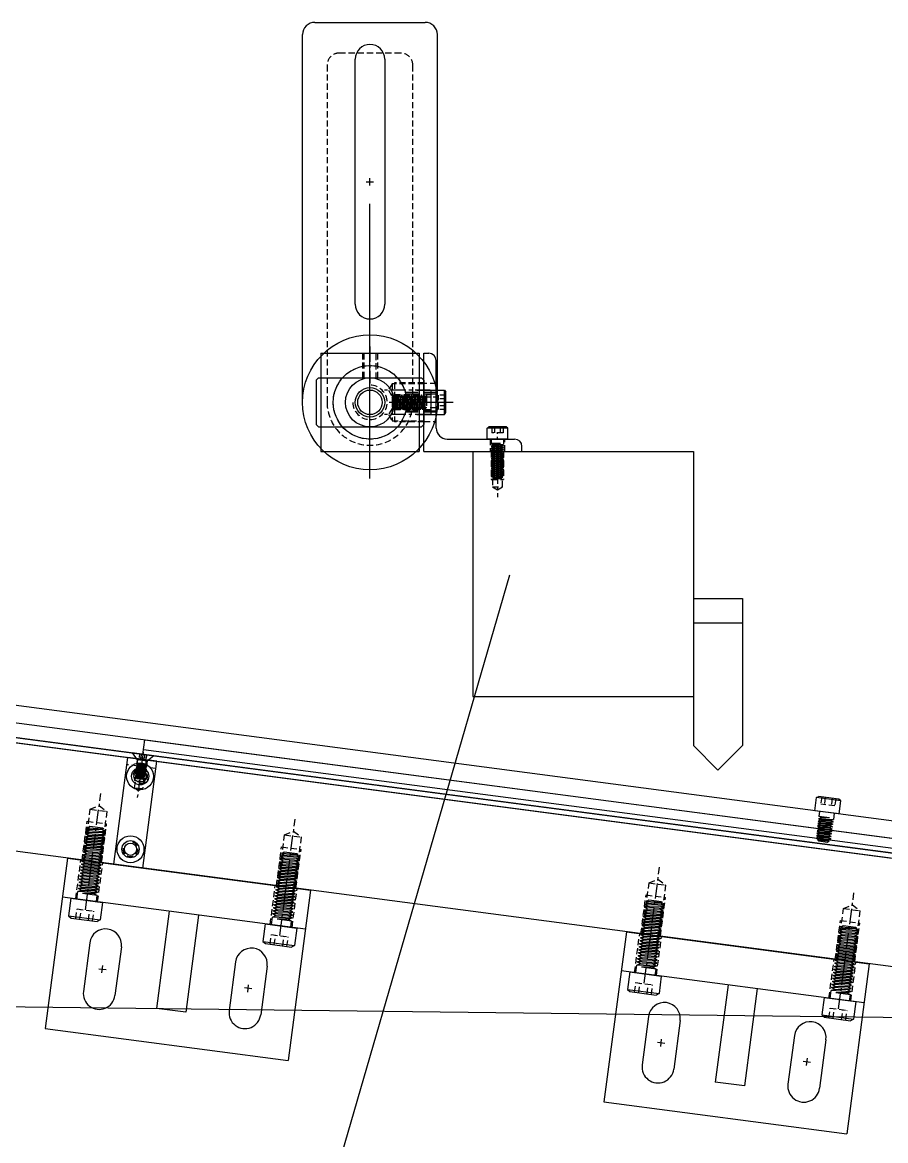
# Model space of a CAD drawing. Extents: x -1323 to 2728, y -2082 to -314.
# Drawn here: x -455.3 to -103, y -1840.2 to -1384.1 of the extents above; entities that cross this region are included whole.
import ezdxf

# ---------------------------------------------------------------- set-up
doc = ezdxf.new("R2010")
doc.units = 0
doc.header["$LTSCALE"] = 5
doc.header["$MEASUREMENT"] = 0
doc.linetypes.add('CENTER', pattern=[2, 1.25, -0.25, 0.25, -0.25])
doc.linetypes.add('DASHED', pattern=[0.75, 0.5, -0.25])
for name, color, linetype in [('BLOCK', 5, 'CONTINUOUS'), ('CENTER', 1, 'CENTER'), ('DASHED', 2, 'DASHED'), ('DIM', 1, 'CONTINUOUS'), ('MAIN', 3, 'CONTINUOUS'), ('TEMP', 150, 'CONTINUOUS')]:
    doc.layers.add(name, color=color, linetype=linetype)

# ---------------------------------------------------------------- blocks, each defined once
blk = doc.blocks.new('0523-0')
at = {"layer": 'CENTER', "color": 0, "linetype": 'CENTER'}
for p, q in [((5, 400), (-27.962988, 400)), ((5, 320), (-27.962988, 320)), ((5, 170), (-27.962988, 170)), ((5, 90), (-27.962988, 90))]:
    blk.add_line(p, q, dxfattribs=at)
at = {"layer": 'DASHED', "color": 0, "linetype": 'DASHED'}
for p, q in [((-22.962988, 399.999988), (-21, 403.4)), ((-21, 403.4), (0, 403.4)), ((-21, 396.599988), (-21, 403.399976)), ((0, 404), (-16, 404)), ((-16, 396), (-16, 404)), ((-21, 396.599988), (-22.962988, 399.999988)), ((0, 396.599988), (-21, 396.599988)), ((0, 396), (-16, 396)), ((0, 324), (-16, 324)), ((-16, 316), (-16, 324)), ((-22.962988, 319.999988), (-21, 323.4)), ((-21, 316.599988), (-22.962988, 319.999988)), ((-21, 323.4), (0, 323.4)), ((-21, 316.599988), (-21, 323.399976)), ((0, 316.599988), (-21, 316.599988)), ((0, 316), (-16, 316)), ((-22.962988, 169.999988), (-21, 173.4)), ((-21, 173.4), (0, 173.4)), ((-21, 166.599988), (-21, 173.399976)), ((0, 174), (-16, 174)), ((-16, 166), (-16, 174)), ((-21, 166.599988), (-22.962988, 169.999988)), ((0, 166.599988), (-21, 166.599988)), ((0, 166), (-16, 166)), ((-22.962988, 89.999988), (-21, 93.4)), ((-21, 93.4), (0, 93.4)), ((-21, 86.599988), (-21, 93.399976)), ((0, 94), (-16, 94)), ((-16, 86), (-16, 94)), ((-21, 86.599988), (-22.962988, 89.999988)), ((0, 86.599988), (-21, 86.599988)), ((0, 86), (-16, 86))]:
    blk.add_line(p, q, dxfattribs=at)
for centre in [(-30, 540), (-14, 540)]:
    blk.add_arc(centre, 2.5, 270, 180, dxfattribs=at)
at = {"layer": 'MAIN', "color": 0}
for p, q in [((-44, 600), (-34, 610)), ((-34, 610), (-10, 610)), ((-10, 610), (0, 600)), ((-44, 0), (-44, 600)), ((0, 600), (0, 0)), ((-26, 585), (-26, 565)), ((-18, 565), (-18, 585)), ((0, 0), (-44, 0))]:
    blk.add_line(p, q, dxfattribs=at)
at = {"layer": 'MAIN', "color": 0, "linetype": 'Continuous'}
for centre in [(-30, 540), (-14, 540)]:
    blk.add_circle(centre, 2.1, dxfattribs=at)
at = {"layer": 'MAIN', "color": 0}
for centre, radius in [((-37, 505), 5.5), ((-37, 505), 3.5), ((-7, 505), 5.5), ((-7, 505), 3.5), ((-37, 105), 5.5), ((-7, 105), 5.5), ((-37, 105), 3.5), ((-7, 105), 3.5)]:
    blk.add_circle(centre, radius, dxfattribs=at)
for centre, start, end in [((-22, 585), 0, 180), ((-22, 565), 180, 0)]:
    blk.add_arc(centre, 4, start, end, dxfattribs=at)
blk = doc.blocks.new('0236-2')
at = {"layer": 'BLOCK', "color": 0, "linetype": 'DASHED'}
for p, q in [((-2, 0), (-2, -9)), ((-1.625, -12), (-1.625, 0)), ((1.625, 0), (1.625, -12)), ((2, 0), (2, -9)), ((2, -9), (-2, -9)), ((1.625, -12), (-1.625, -12)), ((0, -12.938184), (-1.625, -12)), ((1.625, -12), (0, -12.938184))]:
    blk.add_line(p, q, dxfattribs=at)
at = {"layer": 'BLOCK', "color": 0, "linetype": 'CENTER'}
blk.add_line((0, 3), (0, -15.938184), dxfattribs=at)
at = {"layer": 'BLOCK', "color": 0, "linetype": 'Continuous'}
for centre in [(0, -7), (0, -37)]:
    blk.add_circle(centre, 2.5, dxfattribs=at)
at = {"layer": 'BLOCK', "color": 0, "linetype": 'DASHED'}
for centre, start, end in [((0, -7), 270, 180), ((0, -37), 180, 90)]:
    blk.add_arc(centre, 3, start, end, dxfattribs=at)
at = {"layer": 'MAIN', "color": 0}
for p, q in [((6, 0), (-6, 0)), ((-6, -44), (-6, 0)), ((6, -44), (6, 0)), ((6, -44), (-6, -44))]:
    blk.add_line(p, q, dxfattribs=at)
at = {"layer": 'MAIN', "color": 0, "linetype": 'DASHED'}
blk.add_line((6, -3), (-6, -3), dxfattribs=at)
blk = doc.blocks.new('0226-0')
at = {"layer": 'CENTER', "color": 0}
for p, q in [((-40, -19.87), (-40, 3.49)), ((40, -19.87), (40, 3.49))]:
    blk.add_line(p, q, dxfattribs=at)
at = {"layer": 'DASHED', "color": 0}
for p, q in [((-44.5, -16), (-44.5, 0)), ((-35.5, -16), (-35.5, 0)), ((35.5, -16), (35.5, 0)), ((44.5, -16), (44.5, 0))]:
    blk.add_line(p, q, dxfattribs=at)
at = {"layer": 'DIM', "color": 0}
for p, q in [((-31.5, -43), (-28.5, -43)), ((-30, -44.5), (-30, -41.5)), ((31.5, -43), (28.5, -43)), ((30, -44.5), (30, -41.5))]:
    blk.add_line(p, q, dxfattribs=at)
at = {"layer": 'MAIN', "color": 0}
for p, q in [((-50, 0), (50, 0)), ((-50, 0), (-50, -70)), ((50, 0), (50, -70)), ((50, -16), (-50, -16)), ((-6, -16), (-6, -56)), ((6, -16), (6, -56)), ((-36.5, -33), (-36.5, -53)), ((-23.5, -33), (-23.5, -53)), ((23.5, -33), (23.5, -53)), ((36.5, -33), (36.5, -53)), ((6, -56), (-6, -56)), ((-50, -70), (50, -70))]:
    blk.add_line(p, q, dxfattribs=at)
for centre, start, end in [((-30, -33), 0, 180), ((30, -33), 0, 180), ((-30, -53), 180, 0), ((30, -53), 180, 0)]:
    blk.add_arc(centre, 6.5, start, end, dxfattribs=at)
blk = doc.blocks.new('M8X30A')
at = {"layer": 'MAIN', "color": 0, "linetype": 'Continuous'}
for p, q in [((-6.5, 7.2), (-5.37, 8)), ((6.5, 7.2), (-6.5, 7.2)), ((-6.5, 0), (-6.5, 7.2)), ((5.37, 8), (-5.37, 8)), ((6.5, 7.2), (5.37, 8)), ((6.5, 0), (6.5, 7.2)), ((6.5, 0), (-6.5, 0)), ((-4, 0), (-4, -2.5)), ((4, 0), (4, -3.12)), ((-4, -2.5), (2, -2.5)), ((-2.63, -3.12), (-4, -2.5)), ((-4, -3.75), (4, -3.12)), ((-4, -3.75), (-2.63, -3.12)), ((-4, -3.75), (-2.63, -4.38)), ((-4, -5), (4, -4.38)), ((-2.63, -4.38), (-4, -5)), ((-2.63, -3.12), (2, -2.5)), ((-2.63, -4.38), (2.62, -3.75)), ((2.62, -3.75), (4, -3.12)), ((2.62, -3.75), (4, -4.38)), ((4, -4.38), (2.62, -5)), ((-4, -5), (-2.63, -5.62)), ((-4, -6.25), (4, -5.62)), ((-2.63, -5.62), (-4, -6.25)), ((-4, -6.25), (-2.63, -6.88)), ((-4, -7.5), (4, -6.88)), ((-2.63, -6.88), (-4, -7.5)), ((-4, -7.5), (-2.63, -8.12)), ((-4, -8.75), (4, -8.12)), ((-2.63, -8.12), (-4, -8.75)), ((-4, -8.75), (-2.63, -9.38)), ((-2.63, -5.62), (2.62, -5)), ((-2.63, -6.88), (2.62, -6.25)), ((-2.63, -8.12), (2.62, -7.5)), ((-2.63, -9.38), (2.62, -8.75)), ((2.62, -5), (4, -5.62)), ((4, -5.62), (2.62, -6.25)), ((2.62, -6.25), (4, -6.88)), ((4, -6.88), (2.62, -7.5)), ((2.62, -7.5), (4, -8.12)), ((4, -8.12), (2.62, -8.75)), ((2.62, -8.75), (4, -9.38)), ((-2.63, -9.38), (-4, -10)), ((-4, -10), (4, -9.38)), ((-4, -10), (-2.63, -10.62)), ((-4, -11.25), (4, -10.62)), ((-2.63, -10.62), (-4, -11.25)), ((-4, -11.25), (-2.63, -11.88)), ((-4, -12.5), (4, -11.88)), ((-2.63, -11.88), (-4, -12.5)), ((-4, -12.5), (-2.63, -13.12)), ((-4, -13.75), (4, -13.12)), ((-2.63, -13.12), (-4, -13.75)), ((-2.63, -10.62), (2.62, -10)), ((-2.63, -11.88), (2.62, -11.25)), ((-2.63, -13.12), (2.62, -12.5)), ((4, -9.38), (2.62, -10)), ((2.62, -10), (4, -10.62)), ((4, -10.62), (2.62, -11.25)), ((2.62, -11.25), (4, -11.88)), ((4, -11.88), (2.62, -12.5)), ((2.62, -12.5), (4, -13.12)), ((4, -13.12), (2.62, -13.75)), ((-4, -13.75), (-2.63, -14.38)), ((-4, -15), (4, -14.38)), ((-2.63, -14.38), (-4, -15)), ((-4, -15), (-2.63, -15.62)), ((-4, -16.25), (4, -15.62)), ((-2.63, -15.62), (-4, -16.25)), ((-4, -16.25), (-2.63, -16.88)), ((-4, -17.5), (4, -16.88)), ((-2.63, -16.88), (-4, -17.5)), ((-4, -17.5), (-2.63, -18.12)), ((-4, -18.75), (4, -18.12)), ((-2.63, -18.12), (-4, -18.75)), ((-2.63, -14.38), (2.62, -13.75)), ((-2.63, -15.62), (2.62, -15)), ((-2.63, -16.88), (2.62, -16.25)), ((-2.63, -18.12), (2.62, -17.5)), ((2.62, -13.75), (4, -14.38)), ((4, -14.38), (2.62, -15)), ((2.62, -15), (4, -15.62)), ((4, -15.62), (2.62, -16.25)), ((2.62, -16.25), (4, -16.88)), ((4, -16.88), (2.62, -17.5)), ((2.62, -17.5), (4, -18.12)), ((4, -18.12), (2.62, -18.75)), ((-4, -18.75), (-2.63, -19.38)), ((-4, -20), (4, -19.38)), ((-2.63, -19.38), (-4, -20)), ((-4, -20), (-2.63, -20.62)), ((-4, -21.25), (4, -20.62)), ((-2.63, -20.62), (-4, -21.25)), ((-4, -21.25), (-2.63, -21.88)), ((-4, -22.5), (4, -21.88)), ((-2.63, -21.88), (-4, -22.5)), ((-4, -22.5), (-2.63, -23.12)), ((-2.63, -19.38), (2.62, -18.75)), ((-2.63, -23.12), (2.62, -22.5)), ((-2.63, -20.62), (2.62, -20)), ((-2.63, -21.88), (2.62, -21.25)), ((2.62, -18.75), (4, -19.38)), ((4, -19.38), (2.62, -20)), ((2.62, -20), (4, -20.62)), ((4, -20.62), (2.62, -21.25)), ((2.62, -21.25), (4, -21.88)), ((4, -21.88), (2.62, -22.5)), ((2.62, -22.5), (4, -23.12)), ((-4, -23.75), (4, -23.12)), ((-2.63, -23.12), (-4, -23.75)), ((-4, -23.75), (-2.63, -24.38)), ((-4, -25), (4, -24.38)), ((-2.63, -24.38), (-4, -25)), ((-4, -25), (-2.63, -25.62)), ((-4, -26.25), (4, -25.62)), ((-2.63, -25.62), (-4, -26.25)), ((-4, -26.25), (-2.63, -26.88)), ((-4, -27.5), (4, -26.88)), ((-2.63, -26.88), (-4, -27.5)), ((-2.63, -26.88), (2.62, -26.25)), ((-2.63, -24.38), (2.62, -23.75)), ((-2.63, -25.62), (2.62, -25)), ((4, -23.12), (2.62, -23.75)), ((2.62, -23.75), (4, -24.38)), ((4, -24.38), (2.62, -25)), ((2.62, -25), (4, -25.62)), ((4, -25.62), (2.62, -26.25)), ((2.62, -26.25), (4, -26.88)), ((4, -26.88), (2.62, -27.5)), ((-4, -27.5), (-2.63, -28.12)), ((-4, -28.75), (4, -28.12)), ((-2.63, -28.12), (-4, -28.75)), ((-2.63, -29.38), (-4, -28.75)), ((-2.98, -29.64), (3.34, -29.29)), ((-2.98, -29.64), (-2.63, -29.38)), ((-2.63, -30), (-2.98, -29.64)), ((-2.63, -28.12), (2.62, -27.5)), ((-2.63, -30), (2.62, -30)), ((-2.63, -29.38), (2.62, -28.75)), ((2.62, -27.5), (4, -28.12)), ((4, -28.12), (2.62, -28.75)), ((3.34, -29.29), (2.62, -28.75)), ((2.62, -30), (3.34, -29.29))]:
    blk.add_line(p, q, dxfattribs=at)
at = {"layer": 'MAIN', "color": 0, "linetype": 'DASHED'}
for p, q in [((-3.46, 8), (-3.46, 4)), ((-1.73, 8), (-1.73, 4)), ((1.73, 8), (1.73, 4)), ((3.46, 8), (3.46, 4)), ((3.46, 4), (-3.46, 4))]:
    blk.add_line(p, q, dxfattribs=at)
blk = doc.blocks.new('M4X10C')
at = {"layer": 'MAIN', "color": 0, "linetype": 'Continuous'}
for p, q in [((4.48, 2.48), (-4.48, 2.48)), ((-4.48, 2.48), (-2, 0)), ((2, 0), (-2, 0)), ((-2, 0), (-2, -1.22)), ((4.48, 2.48), (2, 0)), ((2, 0), (2, -1.57)), ((-2, -1.22), (0.88, -1.22)), ((-1.23, -1.57), (-2, -1.22)), ((-2, -1.92), (2, -1.57)), ((-2, -1.92), (-1.23, -1.57)), ((-2, -1.92), (-1.23, -2.27)), ((-2, -2.62), (2, -2.27)), ((-1.23, -2.27), (-2, -2.62)), ((-2, -2.62), (-1.23, -2.97)), ((-2, -3.32), (2, -2.97)), ((-1.23, -2.97), (-2, -3.32)), ((-2, -3.32), (-1.23, -3.67)), ((-2, -4.02), (2, -3.67)), ((-1.23, -3.67), (-2, -4.02)), ((-2, -4.02), (-1.23, -4.37)), ((-2, -4.72), (2, -4.37)), ((-1.23, -4.37), (-2, -4.72)), ((-1.23, -1.57), (0.88, -1.22)), ((-1.23, -2.27), (1.23, -1.92)), ((-1.23, -2.97), (1.23, -2.62)), ((-1.23, -3.67), (1.23, -3.32)), ((-1.23, -4.37), (1.23, -4.02)), ((1.23, -1.92), (2, -1.57)), ((1.23, -1.92), (2, -2.27)), ((2, -2.27), (1.23, -2.62)), ((1.23, -2.62), (2, -2.97)), ((2, -2.97), (1.23, -3.32)), ((1.23, -3.32), (2, -3.67)), ((2, -3.67), (1.23, -4.02)), ((1.23, -4.02), (2, -4.37)), ((2, -4.37), (1.23, -4.72)), ((-2, -4.72), (-1.23, -5.07)), ((-2, -5.42), (2, -5.07)), ((-1.23, -5.07), (-2, -5.42)), ((-2, -5.42), (-1.23, -5.77)), ((-2, -6.12), (2, -5.77)), ((-1.23, -5.77), (-2, -6.12)), ((-2, -6.12), (-1.23, -6.47)), ((-2, -6.82), (2, -6.47)), ((-1.23, -6.47), (-2, -6.82)), ((-1.23, -7.17), (-2, -6.82)), ((-1.43, -7.32), (1.63, -7.12)), ((-1.43, -7.32), (-1.23, -7.17)), ((-1.23, -7.52), (-1.43, -7.32)), ((-1.23, -5.07), (1.23, -4.72)), ((-1.23, -5.77), (1.23, -5.42)), ((-1.23, -6.47), (1.23, -6.12)), ((-1.23, -7.17), (1.23, -6.82)), ((-1.23, -7.52), (1.23, -7.52)), ((1.23, -4.72), (2, -5.07)), ((2, -5.07), (1.23, -5.42)), ((1.23, -5.42), (2, -5.77)), ((2, -5.77), (1.23, -6.12)), ((1.23, -6.12), (2, -6.47)), ((2, -6.47), (1.23, -6.82)), ((1.63, -7.12), (1.23, -6.82)), ((1.23, -7.52), (1.63, -7.12))]:
    blk.add_line(p, q, dxfattribs=at)
at = {"layer": 'MAIN', "color": 0, "linetype": 'DASHED'}
for p, q in [((-1.44, 2.48), (-1.44, 0.98)), ((1.44, 0.98), (-1.44, 0.98)), ((-0.72, 2.48), (-0.72, 0.98)), ((0.72, 2.48), (0.72, 0.98)), ((1.44, 2.48), (1.44, 0.98))]:
    blk.add_line(p, q, dxfattribs=at)
blk = doc.blocks.new('M6X12A')
at = {"layer": 'MAIN', "color": 0, "linetype": 'Continuous'}
for p, q in [((-5, 5.4), (-4.15, 6)), ((5, 5.4), (-5, 5.4)), ((-5, 0), (-5, 5.4)), ((4.15, 6), (-4.15, 6)), ((5, 5.4), (4.15, 6)), ((5, 0), (5, 5.4)), ((5, 0), (-5, 0)), ((-3, 0), (-3, -2)), ((3, 0), (3, -2.5)), ((-3, -2), (1.4, -2)), ((-1.9, -2.5), (-3, -2)), ((-3, -3), (3, -2.5)), ((-3, -3), (-1.9, -2.5)), ((-3, -3), (-1.9, -3.5)), ((-3, -4), (3, -3.5)), ((-1.9, -3.5), (-3, -4)), ((-3, -4), (-1.9, -4.5)), ((-3, -5), (3, -4.5)), ((-1.9, -4.5), (-3, -5)), ((-1.9, -2.5), (1.4, -2)), ((-1.9, -3.5), (1.9, -3)), ((-1.9, -4.5), (1.9, -4)), ((1.9, -3), (3, -2.5)), ((1.9, -3), (3, -3.5)), ((3, -3.5), (1.9, -4)), ((1.9, -4), (3, -4.5)), ((3, -4.5), (1.9, -5)), ((-3, -5), (-1.9, -5.5)), ((-3, -6), (3, -5.5)), ((-1.9, -5.5), (-3, -6)), ((-3, -6), (-1.9, -6.5)), ((-3, -7), (3, -6.5)), ((-1.9, -6.5), (-3, -7)), ((-3, -7), (-1.9, -7.5)), ((-3, -8), (3, -7.5)), ((-1.9, -7.5), (-3, -8)), ((-3, -8), (-1.9, -8.5)), ((-3, -9), (3, -8.5)), ((-1.9, -8.5), (-3, -9)), ((-3, -9), (-1.9, -9.5)), ((-1.9, -5.5), (1.9, -5)), ((-1.9, -6.5), (1.9, -6)), ((-1.9, -7.5), (1.9, -7)), ((-1.9, -8.5), (1.9, -8)), ((-1.9, -9.5), (1.9, -9)), ((1.9, -5), (3, -5.5)), ((3, -5.5), (1.9, -6)), ((1.9, -6), (3, -6.5)), ((3, -6.5), (1.9, -7)), ((1.9, -7), (3, -7.5)), ((3, -7.5), (1.9, -8)), ((1.9, -8), (3, -8.5)), ((3, -8.5), (1.9, -9)), ((1.9, -9), (3, -9.5)), ((-3, -10), (3, -9.5)), ((-1.9, -9.5), (-3, -10)), ((-3, -10), (-1.9, -10.5)), ((-3, -11), (3, -10.5)), ((-1.9, -10.5), (-3, -11)), ((-1.9, -11.5), (-3, -11)), ((-2.19, -11.72), (2.47, -11.43)), ((-2.19, -11.72), (-1.9, -11.5)), ((-1.9, -12), (-2.19, -11.72)), ((-1.9, -10.5), (1.9, -10)), ((-1.9, -11.5), (1.9, -11)), ((-1.9, -12), (1.9, -12)), ((3, -9.5), (1.9, -10)), ((1.9, -10), (3, -10.5)), ((3, -10.5), (1.9, -11)), ((2.47, -11.43), (1.9, -11)), ((1.9, -12), (2.47, -11.43))]:
    blk.add_line(p, q, dxfattribs=at)
at = {"layer": 'MAIN', "color": 0, "linetype": 'DASHED'}
for p, q in [((-2.89, 6), (-2.89, 3)), ((-1.44, 6), (-1.44, 3)), ((1.44, 6), (1.44, 3)), ((2.89, 6), (2.89, 3)), ((2.89, 3), (-2.89, 3))]:
    blk.add_line(p, q, dxfattribs=at)
blk = doc.blocks.new('SL6-084-0')
at = {"layer": 'MAIN', "color": 6}
for p, q in [((328.52, 62.28), (1003.02, -26.49)), ((999.35, -74.25), (-0.73, -62.5))]:
    blk.add_line(p, q, dxfattribs=at)
at = {"layer": 'MAIN', "color": 4}
blk.add_line((537.05, 36.88), (874.14, -7.5), dxfattribs=at)
at = {"layer": 'MAIN', "color": 7}
blk.add_lwpolyline([(910.28, -1.16), (434.38, 61.49), (433.47, 54.55), (909.36, -8.1)], close=True, dxfattribs=at)
at = {"layer": 'MAIN'}
blk.add_lwpolyline([(432.69, 48.6), (432.43, 46.62), (977.72, -25.17), (977.98, -23.19)], close=True, dxfattribs=at)
at = {"layer": 'MAIN', "color": 4}
blk.add_lwpolyline([(873.88, -9.48), (536.79, 34.89), (537.57, 40.84), (874.66, -3.54)], close=True, dxfattribs=at)
at = {"layer": 'DIM', "color": 5, "rotation": 262.5}
blk.add_blockref('0523-0', (426.68, 2.99), dxfattribs=at)
at = {"layer": 'MAIN', "color": 8}
for name, p, rotation in [('M4X10C', (536.46, 32.44), 352.5), ('M6X12A', (815.85, 11.27), 352.5), ('M8X30A', (513.82, -24.62), 172.5), ('0226-0', (555.57, -13.98), 352.5), ('M8X30A', (593.14, -35.06), 172.5), ('M8X30A', (741.86, -54.64), 172.5), ('0226-0', (783.6, -44), 352.5), ('M8X30A', (821.17, -65.08), 172.5)]:
    blk.add_blockref(name, p, dxfattribs=dict(at, rotation=rotation))
at = {"layer": 'TEMP', "color": 2, "rotation": 352.5}
blk.add_blockref('0236-2', (536.53, 32.91), dxfattribs=at)
blk = doc.blocks.new('0030-1')
at = {"layer": 'MAIN', "color": 0, "linetype": 'CENTER', "ltscale": 2}
blk.add_line((-33.96, 0), (-10.28, 0), dxfattribs=at)
at = {"layer": 'MAIN', "color": 0, "linetype": 'DASHED', "ltscale": 2}
for p, q in [((-14.61, 3.4), (-27.29, 3.4)), ((-27.21, 4), (-14.46, 4)), ((-27.29, -3.4), (-14.61, -3.4)), ((-27.21, -4), (-14.46, -4))]:
    blk.add_line(p, q, dxfattribs=at)
at = {"layer": 'MAIN', "color": 0, "ltscale": 2}
for p, q in [((27.5, 0), (27.5, -150)), ((-27.5, 0), (-27.5, -150))]:
    blk.add_line(p, q, dxfattribs=at)
at = {"layer": 'MAIN', "color": 0, "linetype": 'Continuous', "ltscale": 2}
for p, q in [((-6, -140), (-6, -40)), ((6, -40), (6, -140))]:
    blk.add_line(p, q, dxfattribs=at)
at = {"layer": 'MAIN', "color": 0, "linetype": 'Continuous'}
blk.add_line((22.5, -155), (-22.5, -155), dxfattribs=at)
at = {"layer": 'MAIN', "color": 0, "linetype": 'DASHED'}
blk.add_lwpolyline([(-12.5, -142.5), (12.5, -142.5, 0.414214), (17.5, -137.5), (17.5, 0, 1), (-17.5, 0), (-17.5, -137.5, 0.414214)], format="xyb", close=True, dxfattribs=at)
at = {"layer": 'MAIN', "color": 0, "linetype": 'Continuous'}
blk.add_circle((0, 0), 27.5, dxfattribs=at)
at = {"layer": 'MAIN', "color": 0, "ltscale": 2}
blk.add_circle((0, 0), 15, dxfattribs=at)
at = {"layer": 'MAIN', "color": 0, "linetype": 'Continuous', "ltscale": 2}
for centre, radius, start, end in [((0, -40), 6, 0, 180), ((0, -140), 6, 180, 0), ((22.5, -150), 5, 270, 0)]:
    blk.add_arc(centre, radius, start, end, dxfattribs=at)
at = {"layer": 'MAIN', "color": 0, "linetype": 'Continuous'}
blk.add_arc((-22.5, -150), 5, 180, 270, dxfattribs=at)
blk = doc.blocks.new('線膠槍-0')
at = {"layer": 'BLOCK', "color": 0, "linetype": 'DASHED'}
for p, q in [((-2.5, 0), (-2.5, -11.5)), ((-2.050024, 0), (-2.050024, -14.5)), ((2.05, -14.5), (2.05, 0)), ((2.5, 0), (2.5, -11.5)), ((-2.5, -11.5), (2.5, -11.5)), ((-2.050024, -14.5), (2.05, -14.5)), ((-2.050024, -14.5), (0, -15.683496)), ((0, -15.683496), (2.05, -14.5))]:
    blk.add_line(p, q, dxfattribs=at)
at = {"layer": 'BLOCK', "color": 0, "linetype": 'CENTER'}
blk.add_line((0, 3), (0, -18.683496), dxfattribs=at)
at = {"layer": 'DIM', "color": 0}
for p, q in [((-10, 0), (80, 0)), ((-10, 0), (-10, -100)), ((80, 0), (80, -120)), ((80, -60), (100, -60)), ((100, -60), (100, -120)), ((80, -70), (100, -70)), ((-10, -100), (80, -100)), ((80, -120), (90, -130)), ((100, -120), (90, -130)), ((90, -130), (90, -130))]:
    blk.add_line(p, q, dxfattribs=at)
blk = doc.blocks.new('0521A-2')
at = {"layer": 'CENTER', "color": 0, "linetype": 'CENTER'}
for p, q in [((0, 22.81), (0, 7.81)), ((22.81, 0), (7.81, 0))]:
    blk.add_line(p, q, dxfattribs=at)
at = {"layer": 'DASHED', "color": 0, "linetype": 'DASHED'}
for p, q in [((-3, 20), (-3, 9.54)), ((-2.5, 20), (-2.5, 9.68)), ((2.5, 9.68), (2.5, 20)), ((3, 20), (3, 9.54)), ((20, 3), (9.54, 3)), ((20, 2.5), (9.68, 2.5)), ((20, -3), (9.54, -3)), ((9.68, -2.5), (20, -2.5))]:
    blk.add_line(p, q, dxfattribs=at)
at = {"layer": 'DASHED', "color": 0}
for p, q in [((-20, 10), (20, 10)), ((-20, -10), (20, -10))]:
    blk.add_line(p, q, dxfattribs=at)
blk.add_circle((0, 0), 15, dxfattribs=at)
at = {"layer": 'MAIN', "color": 0}
for p, q in [((-20, 20), (20, 20)), ((-20, 20), (-20, -20)), ((20, 20), (20, -20)), ((-20, -20), (20, -20))]:
    blk.add_line(p, q, dxfattribs=at)
blk.add_circle((0, 0), 10, dxfattribs=at)
blk = doc.blocks.new('0550-0')
at = {"layer": 'CENTER', "color": 0}
for p, q in [((-2.82, 0), (7.33, 0)), ((-2.82, -10), (7.33, -10)), ((30, -27.82), (30, -17.67))]:
    blk.add_line(p, q, dxfattribs=at)
at = {"layer": 'DASHED', "color": 0}
for p, q in [((5, 2.75), (0, 2.75)), ((0, -2.75), (5, -2.75)), ((5, -7.25), (0, -7.25)), ((0, -12.75), (5, -12.75)), ((27, -20), (27, -25)), ((33, -25), (33, -20))]:
    blk.add_line(p, q, dxfattribs=at)
at = {"layer": 'MAIN', "color": 0, "linetype": 'ByBlock'}
for p, q in [((0, -25), (0, 15)), ((0, 15), (2, 15)), ((5, -15.5), (5, 12)), ((9.5, -20), (37, -20)), ((0, -25), (40, -25)), ((40, -25), (40, -23))]:
    blk.add_line(p, q, dxfattribs=at)
for centre, radius, start, end in [((2, 12), 3, 0, 90), ((9.5, -15.5), 4.5, 180, 270), ((37, -23), 3, 0, 90)]:
    blk.add_arc(centre, radius, start, end, dxfattribs=at)
blk = doc.blocks.new('0549-0')
at = {"layer": 'CENTER', "color": 0, "linetype": 'CENTER'}
for p, q in [((24.62, 5), (5.78, 5)), ((24.62, -5), (5.78, -5))]:
    blk.add_line(p, q, dxfattribs=at)
at = {"layer": 'DASHED', "color": 0, "linetype": 'DASHED'}
for p, q in [((9, 7.5), (7.56, 5)), ((7.56, 5), (9, 2.5)), ((9, 7.5), (9, 2.5)), ((22, 7.5), (9, 7.5)), ((10, 8), (10, 2)), ((22, 8), (10, 8)), ((9, 2.5), (22, 2.5)), ((22, 2), (10, 2)), ((9, -2.5), (7.56, -5)), ((9, -2.5), (9, -7.5)), ((22, -2.5), (9, -2.5)), ((10, -2), (10, -8)), ((22, -2), (10, -2)), ((7.56, -5), (9, -7.5)), ((9, -7.5), (22, -7.5)), ((22, -8), (10, -8))]:
    blk.add_line(p, q, dxfattribs=at)
blk.add_arc((0, 0), 7, 180, 90, dxfattribs=at)
at = {"layer": 'MAIN', "color": 0}
for p, q in [((-21, 10), (-22, 9)), ((-21, 10), (21, 10)), ((22, 9), (21, 10)), ((-22, 9), (-22, -9)), ((22, 9), (22, -9)), ((-22, -9), (-21, -10)), ((21, -10), (22, -9)), ((-21, -10), (21, -10))]:
    blk.add_line(p, q, dxfattribs=at)
at = {"layer": 'MAIN', "color": 0, "linetype": 'Continuous'}
blk.add_circle((0, 0), 6, dxfattribs=at)
blk = doc.blocks.new('M6X16A')
at = {"layer": 'MAIN', "color": 0, "linetype": 'Continuous'}
for p, q in [((-5, 5.4), (-4.15, 6)), ((5, 5.4), (-5, 5.4)), ((-5, 0), (-5, 5.4)), ((4.15, 6), (-4.15, 6)), ((5, 5.4), (4.15, 6)), ((5, 0), (5, 5.4)), ((5, 0), (-5, 0)), ((-3, 0), (-3, -2)), ((3, 0), (3, -2.5)), ((-3, -2), (1.4, -2)), ((-1.9, -2.5), (-3, -2)), ((-3, -3), (3, -2.5)), ((-3, -3), (-1.9, -2.5)), ((-3, -3), (-1.9, -3.5)), ((-3, -4), (3, -3.5)), ((-1.9, -3.5), (-3, -4)), ((-3, -4), (-1.9, -4.5)), ((-3, -5), (3, -4.5)), ((-1.9, -4.5), (-3, -5)), ((-1.9, -2.5), (1.4, -2)), ((-1.9, -3.5), (1.9, -3)), ((-1.9, -4.5), (1.9, -4)), ((1.9, -3), (3, -2.5)), ((1.9, -3), (3, -3.5)), ((3, -3.5), (1.9, -4)), ((1.9, -4), (3, -4.5)), ((3, -4.5), (1.9, -5)), ((-3, -5), (-1.9, -5.5)), ((-3, -6), (3, -5.5)), ((-1.9, -5.5), (-3, -6)), ((-3, -6), (-1.9, -6.5)), ((-3, -7), (3, -6.5)), ((-1.9, -6.5), (-3, -7)), ((-3, -7), (-1.9, -7.5)), ((-3, -8), (3, -7.5)), ((-1.9, -7.5), (-3, -8)), ((-3, -8), (-1.9, -8.5)), ((-3, -9), (3, -8.5)), ((-1.9, -8.5), (-3, -9)), ((-3, -9), (-1.9, -9.5)), ((-1.9, -5.5), (1.9, -5)), ((-1.9, -6.5), (1.9, -6)), ((-1.9, -7.5), (1.9, -7)), ((-1.9, -8.5), (1.9, -8)), ((-1.9, -9.5), (1.9, -9)), ((1.9, -5), (3, -5.5)), ((3, -5.5), (1.9, -6)), ((1.9, -6), (3, -6.5)), ((3, -6.5), (1.9, -7)), ((1.9, -7), (3, -7.5)), ((3, -7.5), (1.9, -8)), ((1.9, -8), (3, -8.5)), ((3, -8.5), (1.9, -9)), ((1.9, -9), (3, -9.5)), ((-3, -10), (3, -9.5)), ((-1.9, -9.5), (-3, -10)), ((-3, -10), (-1.9, -10.5)), ((-3, -11), (3, -10.5)), ((-1.9, -10.5), (-3, -11)), ((-3, -11), (-1.9, -11.5)), ((-3, -12), (3, -11.5)), ((-1.9, -11.5), (-3, -12)), ((-3, -12), (-1.9, -12.5)), ((-3, -13), (3, -12.5)), ((-1.9, -12.5), (-3, -13)), ((-3, -13), (-1.9, -13.5)), ((-3, -14), (3, -13.5)), ((-1.9, -13.5), (-3, -14)), ((-1.9, -10.5), (1.9, -10)), ((-1.9, -11.5), (1.9, -11)), ((-1.9, -12.5), (1.9, -12)), ((-1.9, -13.5), (1.9, -13)), ((3, -9.5), (1.9, -10)), ((1.9, -10), (3, -10.5)), ((3, -10.5), (1.9, -11)), ((1.9, -11), (3, -11.5)), ((3, -11.5), (1.9, -12)), ((1.9, -12), (3, -12.5)), ((3, -12.5), (1.9, -13)), ((1.9, -13), (3, -13.5)), ((3, -13.5), (1.9, -14)), ((-3, -14), (-1.9, -14.5)), ((-3, -15), (3, -14.5)), ((-1.9, -14.5), (-3, -15)), ((-1.9, -15.5), (-3, -15)), ((-2.19, -15.71), (2.47, -15.43)), ((-2.19, -15.71), (-1.9, -15.5)), ((-1.9, -16), (-2.19, -15.71)), ((-1.9, -14.5), (1.9, -14)), ((-1.9, -15.5), (1.9, -15)), ((-1.9, -16), (1.9, -16)), ((1.9, -14), (3, -14.5)), ((3, -14.5), (1.9, -15)), ((2.47, -15.43), (1.9, -15)), ((1.9, -16), (2.47, -15.43))]:
    blk.add_line(p, q, dxfattribs=at)
at = {"layer": 'MAIN', "color": 0, "linetype": 'DASHED'}
for p, q in [((-2.89, 6), (-2.89, 3)), ((-1.44, 6), (-1.44, 3)), ((1.44, 6), (1.44, 3)), ((2.89, 6), (2.89, 3)), ((2.89, 3), (-2.89, 3))]:
    blk.add_line(p, q, dxfattribs=at)
blk = doc.blocks.new('0551-1')
at = {"layer": 'MAIN', "color": 0}
for radius in [10, 5]:
    blk.add_circle((0, 0), radius, dxfattribs=at)
blk = doc.blocks.new('M5X16A')
at = {"layer": 'MAIN', "color": 0, "linetype": 'Continuous'}
for p, q in [((-4.25, 4.5), (-3.54, 5)), ((3.54, 5), (-3.54, 5)), ((4.25, 4.5), (3.54, 5)), ((4.25, 4.5), (-4.25, 4.5)), ((-4.25, 0), (-4.25, 4.5)), ((4.25, 0), (-4.25, 0)), ((-2.5, 0), (-2.5, -1.6)), ((2.5, 0), (2.5, -2)), ((4.25, 0), (4.25, 4.5)), ((-2.5, -1.6), (1.22, -1.6)), ((-1.62, -2), (-2.5, -1.6)), ((-2.5, -2.4), (2.5, -2)), ((-2.5, -2.4), (-1.62, -2)), ((-2.5, -2.4), (-1.62, -2.8)), ((-2.5, -3.2), (2.5, -2.8)), ((-1.62, -2.8), (-2.5, -3.2)), ((-2.5, -3.2), (-1.62, -3.6)), ((-2.5, -4), (2.5, -3.6)), ((-1.62, -3.6), (-2.5, -4)), ((-2.5, -4), (-1.62, -4.4)), ((-2.5, -4.8), (2.5, -4.4)), ((-1.62, -4.4), (-2.5, -4.8)), ((-1.62, -2), (1.22, -1.6)), ((-1.62, -2.8), (1.62, -2.4)), ((-1.62, -3.6), (1.62, -3.2)), ((-1.62, -4.4), (1.62, -4)), ((1.62, -2.4), (2.5, -2)), ((1.62, -2.4), (2.5, -2.8)), ((2.5, -2.8), (1.62, -3.2)), ((1.62, -3.2), (2.5, -3.6)), ((2.5, -3.6), (1.62, -4)), ((1.62, -4), (2.5, -4.4)), ((2.5, -4.4), (1.62, -4.8)), ((-2.5, -4.8), (-1.62, -5.2)), ((-2.5, -5.6), (2.5, -5.2)), ((-1.62, -5.2), (-2.5, -5.6)), ((-2.5, -5.6), (-1.62, -6)), ((-2.5, -6.4), (2.5, -6)), ((-1.62, -6), (-2.5, -6.4)), ((-2.5, -6.4), (-1.62, -6.8)), ((-2.5, -7.2), (2.5, -6.8)), ((-1.62, -6.8), (-2.5, -7.2)), ((-2.5, -7.2), (-1.62, -7.6)), ((-2.5, -8), (2.5, -7.6)), ((-1.62, -7.6), (-2.5, -8)), ((-2.5, -8), (-1.62, -8.4)), ((-2.5, -8.8), (2.5, -8.4)), ((-1.62, -8.4), (-2.5, -8.8)), ((-2.5, -8.8), (-1.62, -9.2)), ((-1.62, -5.2), (1.62, -4.8)), ((-1.62, -6), (1.62, -5.6)), ((-1.62, -6.8), (1.62, -6.4)), ((-1.62, -7.6), (1.62, -7.2)), ((-1.62, -8.4), (1.62, -8)), ((-1.62, -9.2), (1.62, -8.8)), ((1.62, -4.8), (2.5, -5.2)), ((2.5, -5.2), (1.62, -5.6)), ((1.62, -5.6), (2.5, -6)), ((2.5, -6), (1.62, -6.4)), ((1.62, -6.4), (2.5, -6.8)), ((2.5, -6.8), (1.62, -7.2)), ((1.62, -7.2), (2.5, -7.6)), ((2.5, -7.6), (1.62, -8)), ((1.62, -8), (2.5, -8.4)), ((2.5, -8.4), (1.62, -8.8)), ((1.62, -8.8), (2.5, -9.2)), ((-2.5, -9.6), (2.5, -9.2)), ((-1.62, -9.2), (-2.5, -9.6)), ((-2.5, -9.6), (-1.62, -10)), ((-2.5, -10.4), (2.5, -10)), ((-1.62, -10), (-2.5, -10.4)), ((-2.5, -10.4), (-1.62, -10.8)), ((-2.5, -11.2), (2.5, -10.8)), ((-1.62, -10.8), (-2.5, -11.2)), ((-2.5, -11.2), (-1.62, -11.6)), ((-2.5, -12), (2.5, -11.6)), ((-1.62, -11.6), (-2.5, -12)), ((-2.5, -12), (-1.62, -12.4)), ((-2.5, -12.8), (2.5, -12.4)), ((-1.62, -12.4), (-2.5, -12.8)), ((-2.5, -12.8), (-1.62, -13.2)), ((-2.5, -13.6), (2.5, -13.2)), ((-1.62, -13.2), (-2.5, -13.6)), ((-2.5, -13.6), (-1.62, -14)), ((-1.62, -10), (1.62, -9.6)), ((-1.62, -10.8), (1.62, -10.4)), ((-1.62, -11.6), (1.62, -11.2)), ((-1.62, -12.4), (1.62, -12)), ((-1.62, -13.2), (1.62, -12.8)), ((-1.62, -14), (1.62, -13.6)), ((2.5, -9.2), (1.62, -9.6)), ((1.62, -9.6), (2.5, -10)), ((2.5, -10), (1.62, -10.4)), ((1.62, -10.4), (2.5, -10.8)), ((2.5, -10.8), (1.62, -11.2)), ((1.62, -11.2), (2.5, -11.6)), ((2.5, -11.6), (1.62, -12)), ((1.62, -12), (2.5, -12.4)), ((2.5, -12.4), (1.62, -12.8)), ((1.62, -12.8), (2.5, -13.2)), ((2.5, -13.2), (1.62, -13.6)), ((1.62, -13.6), (2.5, -14)), ((-2.5, -14.4), (2.5, -14)), ((-1.62, -14), (-2.5, -14.4)), ((-2.5, -14.4), (-1.62, -14.8)), ((-2.5, -15.2), (2.5, -14.8)), ((-1.62, -14.8), (-2.5, -15.2)), ((-1.62, -15.6), (-2.5, -15.2)), ((-1.85, -15.77), (2.08, -15.54)), ((-1.85, -15.77), (-1.62, -15.6)), ((-1.62, -16), (-1.85, -15.77)), ((-1.62, -14.8), (1.62, -14.4)), ((-1.62, -15.6), (1.62, -15.2)), ((-1.62, -16), (1.62, -16)), ((2.5, -14), (1.62, -14.4)), ((1.62, -14.4), (2.5, -14.8)), ((2.5, -14.8), (1.62, -15.2)), ((2.08, -15.54), (1.62, -15.2)), ((1.62, -16), (2.08, -15.54))]:
    blk.add_line(p, q, dxfattribs=at)
at = {"layer": 'MAIN', "color": 0, "linetype": 'DASHED'}
for p, q in [((-2.31, 5), (-2.31, 2.5)), ((-1.15, 5), (-1.15, 2.5)), ((1.15, 5), (1.15, 2.5)), ((2.31, 5), (2.31, 2.5)), ((2.31, 2.5), (-2.31, 2.5))]:
    blk.add_line(p, q, dxfattribs=at)
blk = doc.blocks.new('SL6-037A-1')
at = {"layer": 'CENTER', "color": 1}
for p, q in [((-1.5, 0), (1.5, 0)), ((0, -1.5), (0, 1.5))]:
    blk.add_line(p, q, dxfattribs=at)
at = {"layer": 'DIM', "color": 2, "rotation": 180}
blk.add_blockref('0030-1', (0, -90), dxfattribs=at)
at = {"layer": 'DIM', "color": 3}
blk.add_blockref('線膠槍-0', (52, -110), dxfattribs=at)
at = {"layer": 'MAIN', "color": 1}
blk.add_blockref('0521A-2', (0, -90), dxfattribs=at)
at = {"layer": 'MAIN', "color": 4}
blk.add_blockref('0550-0', (22, -85), dxfattribs=at)
at = {"layer": 'MAIN', "color": 6}
blk.add_blockref('0549-0', (0, -90), dxfattribs=at)
at = {"layer": 'MAIN', "color": 5}
blk.add_blockref('0551-1', (0, -90), dxfattribs=at)
at = {"layer": 'MAIN', "color": 8, "rotation": 270}
blk.add_blockref('M6X16A', (25, -90), dxfattribs=at)
at = {"layer": 'MAIN', "color": 8}
blk.add_blockref('M5X16A', (52, -105), dxfattribs=at)

msp = doc.modelspace()

# ---------------------------------------------------------------- linework, layer by layer
at = {"layer": 'MAIN', "color": 56}
for p, q in [((-313.431, -1570.074), (-313.431, -1458.074)), ((-313.431, -1564.074), (-313.431, -1464.074))]:
    msp.add_line(p, q, dxfattribs=at)
at = {"layer": 'MAIN', "color": 1, "linetype": 'Continuous', "ltscale": 10}
msp.add_line((-256.562, -1609.526), (-363.409, -1978.385), dxfattribs=at)

# ---------------------------------------------------------------- block references
at = {"layer": 'MAIN'}
for name, p in [('SL6-037A-1', (-313.431, -1449.074)), ('SL6-084-0', (-942.85, -1717.596))]:
    msp.add_blockref(name, p, dxfattribs=at)

doc.saveas('drawing.dxf')
